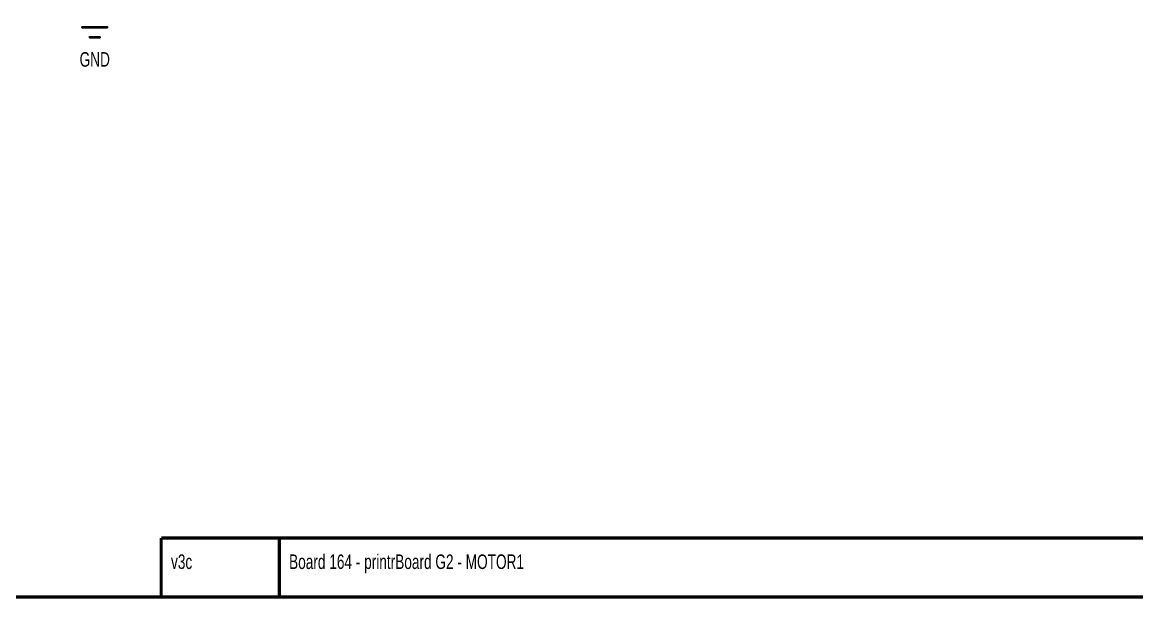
# Model space of a CAD drawing. Extents: x -2.1 to 9.4, y -2.2 to 5.9.
# Drawn here: x 2.161 to 6.621, y -2.227 to 0.079 of the extents above; entities that cross this region are included whole.
import ezdxf
from ezdxf.enums import TextEntityAlignment as Align

# ---------------------------------------------------------------- set-up
doc = ezdxf.new("R2010")
doc.units = 0
doc.layers.add('Element', color=253, linetype='CONTINUOUS')
doc.layers.add('Titles', color=253, linetype='CONTINUOUS')

msp = doc.modelspace()

# ---------------------------------------------------------------- linework, layer by layer
at = {"layer": 'Element', "linetype": 'CONTINUOUS', "const_width": 0.0049}
for points in [[(2.3983, 0.0591, 1), (2.4032, 0.0591, 1), (2.3983, 0.0591, 1)], [(2.4983, 0.0591, 1), (2.5032, 0.0591, 1), (2.4983, 0.0591, 1)], [(2.4283, 0.0191, 1), (2.4332, 0.0191, 1), (2.4283, 0.0191, 1)], [(2.4683, 0.0191, 1), (2.4732, 0.0191, 1), (2.4683, 0.0191, 1)]]:
    msp.add_lwpolyline(points, format="xyb", dxfattribs=at)
at = {"layer": 'Element', "linetype": 'CONTINUOUS', "const_width": 0.0098}
for points in [[(2.4008, 0.0591), (2.5008, 0.0591)], [(2.4308, 0.0191), (2.4708, 0.0191)]]:
    msp.add_lwpolyline(points, dxfattribs=at)
at = {"layer": 'Titles', "linetype": 'CONTINUOUS', "const_width": 0.0131}
for points in [[(9.4095, -2.2204), (-2.0835, -2.2204), (-2.0835, 5.8476), (9.4095, 5.8476), (9.4095, -2.2204)], [(2.7166, -1.9842), (3.189, -1.9842)], [(2.7166, -1.9842), (2.7166, -2.2204)], [(3.189, -1.9842), (3.189, -2.2204)], [(3.189, -1.9842), (7.4804, -1.9842)], [(3.189, -1.9842), (3.189, -2.2204)], [(2.7166, -2.2204), (3.189, -2.2204)], [(3.189, -2.2204), (7.4804, -2.2204)]]:
    msp.add_lwpolyline(points, dxfattribs=at)

# ---------------------------------------------------------------- texts
at = {"layer": 'Element', "width": 0.7}
msp.add_text('GND', height=0.0583, dxfattribs=at).set_placement((2.4508, -0.116), align=Align.BOTTOM_CENTER)
at = {"layer": 'Titles', "width": 0.7}
for s, p in [('v3c', (2.7559, -2.0498)), ('Board 164 - printrBoard G2 - MOTOR1', (3.2284, -2.0498))]:
    msp.add_text(s, height=0.0583, dxfattribs=at).set_placement(p, align=Align.TOP_LEFT)

doc.saveas('drawing.dxf')
